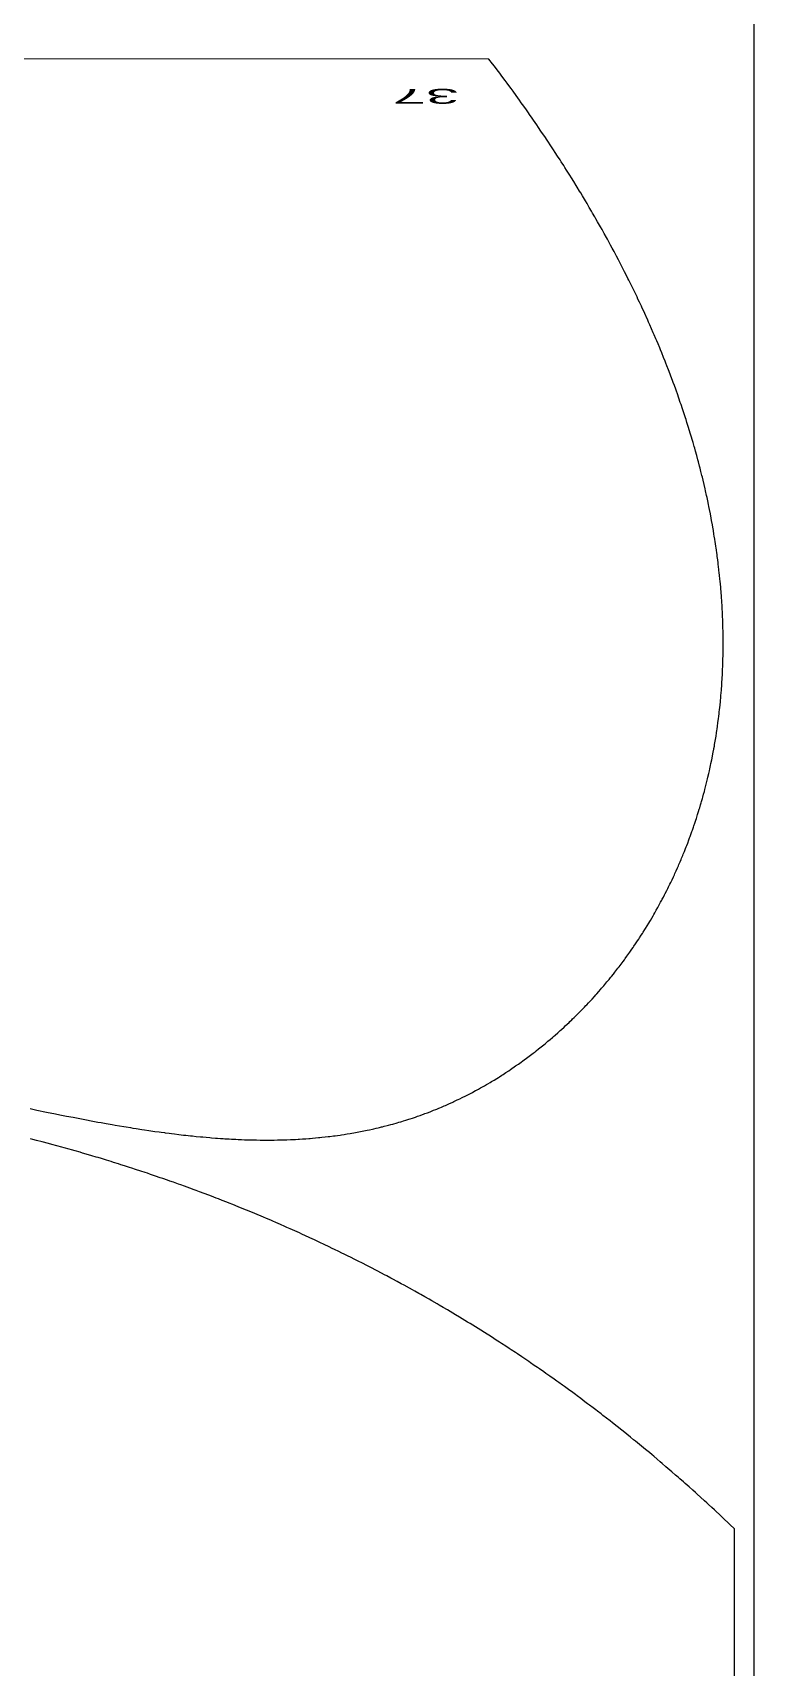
# Model space of a CAD drawing. Header units: metres. Extents: x 126 to 251, y -2 to 248.
# Drawn here: x 226.7 to 250.9, y 124.3 to 179.2 of the extents above; entities that cross this region are included whole.
import ezdxf

# ---------------------------------------------------------------- set-up
doc = ezdxf.new("R2010")
doc.units = ezdxf.units.M
doc.header["$MEASUREMENT"] = 0
doc.layers.add('1', color=7, linetype='Continuous', lineweight=0)
doc.styles.add('Style-ENGINEERING', font='ENGINEERING.shx')

msp = doc.modelspace()

# ---------------------------------------------------------------- linework, layer by layer
at = {"flags": 128}
for points in [[(250.89393, -2.443354), (250.89393, 247.556646), (125.89393, 247.556646), (125.89393, -2.443354), (250.89393, -2.443354)], [(226.589182, 143.085403), (226.810893, 143.039669), (227.143561, 142.97164), (227.439391, 142.911867), (227.587358, 142.882267), (227.809379, 142.838269), (228.031495, 142.794801), (228.142592, 142.773283), (228.364869, 142.73071), (228.476051, 142.709669), (228.642882, 142.678432), (228.865439, 142.637425), (228.97677, 142.617212), (229.143834, 142.587275), (229.341947, 142.552418), (229.441052, 142.535254), (229.58977, 142.509855), (229.738566, 142.484888), (229.812994, 142.472572), (229.961911, 142.448284), (230.036401, 142.436318), (230.148177, 142.418596), (230.334583, 142.389684), (230.42784, 142.375532), (230.567796, 142.354695), (230.707839, 142.334342), (230.777894, 142.324353), (230.918074, 142.304757), (230.988199, 142.295154), (231.093432, 142.281), (231.125012, 142.276813), (231.260873, 142.259127), (231.328808, 142.250485), (231.430717, 142.237778), (231.583593, 142.219307), (231.736486, 142.201563), (231.812938, 142.19297), (231.965857, 142.176357), (232.042322, 142.168342), (232.157029, 142.156691), (232.309987, 142.141866), (232.386473, 142.134763), (232.501211, 142.124504), (232.61596, 142.114727), (232.673338, 142.110022), (232.806581, 142.099577), (232.873208, 142.094609), (232.973155, 142.087483), (233.073112, 142.080752), (233.123093, 142.077537), (233.223063, 142.071411), (233.273051, 142.068502), (233.348038, 142.064333), (233.448029, 142.059142), (233.498027, 142.056706), (233.57303, 142.053253), (233.685544, 142.048532), (233.785567, 142.044804), (233.835582, 142.043108), (233.910609, 142.040776), (234.023161, 142.037759), (234.135726, 142.035329), (234.192013, 142.034338), (234.304598, 142.032807), (234.360895, 142.03227), (234.445348, 142.031754), (234.54545, 142.031597), (234.595505, 142.031705), (234.670593, 142.032104), (234.783236, 142.033239), (234.895895, 142.035027), (234.952229, 142.03617), (235.06491, 142.038959), (235.121255, 142.040608), (235.205781, 142.043402), (235.332412, 142.048317), (235.395735, 142.051108), (235.490729, 142.055714), (235.585733, 142.060832), (235.63324, 142.063585), (235.728262, 142.069482), (235.775778, 142.072627), (235.847057, 142.077595), (235.942105, 142.084689), (235.989634, 142.088438), (236.060933, 142.094319), (236.167894, 142.103721), (236.262984, 142.112671), (236.310534, 142.117357), (236.381864, 142.124653), (236.488873, 142.136202), (236.595898, 142.148485), (236.649416, 142.154905), (236.765352, 142.169454), (236.823227, 142.177048), (236.909922, 142.188843), (236.996475, 142.201122), (237.039698, 142.207444), (237.126038, 142.220455), (237.169154, 142.227144), (237.23376, 142.237409), (237.332935, 142.253734), (237.38245, 142.262143), (237.456632, 142.275068), (237.567698, 142.295157), (237.678517, 142.31609), (237.733834, 142.326876), (237.844278, 142.349086), (237.899406, 142.360512), (237.981981, 142.378055), (238.079662, 142.399474), (238.128428, 142.41044), (238.201482, 142.427211), (238.274423, 142.444369), (238.31085, 142.453093), (238.38362, 142.470834), (238.419962, 142.479851), (238.474422, 142.493558), (238.571079, 142.518472), (238.619331, 142.53119), (238.691613, 142.550596), (238.76378, 142.570396), (238.76378, 142.570396), (238.79982, 142.580444), (238.871812, 142.600838), (238.907765, 142.611183), (238.961639, 142.626888), (239.033369, 142.648177), (239.06919, 142.658971), (239.122867, 142.675349), (239.203258, 142.700339), (239.298344, 142.730616), (239.345808, 142.746023), (239.416906, 142.76947), (239.487885, 142.793321), (239.52333, 142.805398), (239.594131, 142.829857), (239.629487, 142.842239), (239.682465, 142.861003), (239.752997, 142.886378), (239.788219, 142.899218), (239.840995, 142.918671), (239.920032, 142.948282), (240.013509, 142.984049), (240.060167, 143.002206), (240.130053, 143.029786), (240.199819, 143.057778), (240.234656, 143.071929), (240.30424, 143.100541), (240.338987, 143.115002), (240.39105, 143.136888), (240.483437, 143.176373), (240.529549, 143.196393), (240.598616, 143.226768), (240.667561, 143.257561), (240.701988, 143.273113), (240.77075, 143.304531), (240.805085, 143.320397), (240.85653, 143.344391), (240.925015, 143.376749), (240.959212, 143.393086), (241.01045, 143.417786), (241.087176, 143.45528), (241.138204, 143.480553), (241.172143, 143.497512), (241.239832, 143.531695), (241.273583, 143.548919), (241.340895, 143.583628), (241.407959, 143.618687), (241.45253, 143.642253), (241.541343, 143.689845), (241.574535, 143.707849), (241.640735, 143.744116), (241.706692, 143.780724), (241.750528, 143.805317), (241.837879, 143.854955), (241.903111, 143.892576), (241.946467, 143.917842), (242.032861, 143.968818), (242.075901, 143.994527), (242.161666, 144.046384), (242.247015, 144.098822), (242.303685, 144.134102), (242.341363, 144.157764), (242.416478, 144.205428), (242.463845, 144.235822), (242.558194, 144.29715), (242.652034, 144.359192), (242.714311, 144.400947), (242.755705, 144.428959), (242.838194, 144.485399), (242.884421, 144.51739), (242.976499, 144.581896), (243.06808, 144.647097), (243.128859, 144.69095), (243.169256, 144.720356), (243.249759, 144.779575), (243.294871, 144.813125), (243.384729, 144.880738), (243.474098, 144.949035), (243.533407, 144.994945), (243.572826, 145.025719), (243.651376, 145.087671), (243.695392, 145.122755), (243.783062, 145.193429), (243.870248, 145.26478), (243.928104, 145.312723), (243.966556, 145.344852), (244.043173, 145.409508), (244.11941, 145.474697), (244.157386, 145.507491), (244.214171, 145.556932), (244.298948, 145.631655), (244.383243, 145.707051), (244.42521, 145.745002), (244.508783, 145.821409), (244.550388, 145.859866), (244.61257, 145.917867), (244.67448, 145.976248), (244.705333, 146.005582), (244.766834, 146.064533), (244.797483, 146.094152), (244.843327, 146.138758), (244.854764, 146.149943), (244.909226, 146.203519), (244.945366, 146.23936), (245.017247, 146.311343), (245.052987, 146.347483), (245.12407, 146.42006), (245.194624, 146.493032), (245.241366, 146.5419), (245.272398, 146.574575), (245.334149, 146.640158), (245.372712, 146.681496), (245.449348, 146.764537), (245.525335, 146.848064), (245.575631, 146.904018), (245.609003, 146.94144), (245.675362, 147.01657), (245.730956, 147.080258), (245.767817, 147.122867), (245.841056, 147.208446), (245.877435, 147.251416), (245.949709, 147.337716), (246.021341, 147.424495), (246.068739, 147.482614), (246.100179, 147.521479), (246.162681, 147.599491), (246.215024, 147.665607), (246.249719, 147.709834), (246.318631, 147.798645), (246.352848, 147.843229), (246.420806, 147.932753), (246.488127, 148.022752), (246.532656, 148.083014), (246.562186, 148.123306), (246.62087, 148.20417), (246.653661, 148.249819), (246.718769, 148.341472), (246.783246, 148.433596), (246.82588, 148.495274), (246.854148, 148.536508), (246.91031, 148.619255), (246.9729, 148.712789), (247.014276, 148.775406), (247.041706, 148.817267), (247.096192, 148.901266), (247.136731, 148.964509), (247.163602, 149.006787), (247.216971, 149.09162), (247.243469, 149.134176), (247.296094, 149.219567), (247.348222, 149.305328), (247.382698, 149.362708), (247.405559, 149.401052), (247.450988, 149.477962), (247.496374, 149.555769), (247.518918, 149.594784), (247.552547, 149.653447), (247.602569, 149.741755), (247.652086, 149.83044), (247.676655, 149.874925), (247.725412, 149.964177), (247.749601, 150.008946), (247.785646, 150.076276), (247.804802, 150.112363), (247.842825, 150.184637), (247.880465, 150.257043), (247.905346, 150.305387), (247.9546, 150.402251), (247.991097, 150.475052), (248.015217, 150.523658), (248.062955, 150.621044), (248.086573, 150.669824), (248.133309, 150.767556), (248.17938, 150.865516), (248.209726, 150.93095), (248.229793, 150.974629), (248.269538, 151.062121), (248.315533, 151.165057), (248.345801, 151.233818), (248.365804, 151.279718), (248.405389, 151.371664), (248.434711, 151.44075), (248.454084, 151.486868), (248.492414, 151.579246), (248.51137, 151.625507), (248.548867, 151.718172), (248.585811, 151.811028), (248.610134, 151.873038), (248.626213, 151.914424), (248.658047, 151.997309), (248.697715, 152.102424), (248.723776, 152.172633), (248.740979, 152.219498), (248.774977, 152.313368), (248.800119, 152.383894), (248.81671, 152.43097), (248.849486, 152.525261), (248.86567, 152.572477), (248.897634, 152.667048), (248.897634, 152.667048), (248.929058, 152.761805), (248.949709, 152.82508), (248.963343, 152.867308), (248.990292, 152.951875), (249.023793, 153.059115), (249.045751, 153.130737), (249.060222, 153.178543), (249.088764, 153.274293), (249.10982, 153.346226), (249.123691, 153.394239), (249.151034, 153.490402), (249.164505, 153.538552), (249.191051, 153.63499), (249.217065, 153.731611), (249.234114, 153.796126), (249.245349, 153.839181), (249.267505, 153.925399), (249.278878, 153.970354), (249.301285, 154.060381), (249.323239, 154.150564), (249.337624, 154.210773), (249.365791, 154.331397), (249.386391, 154.422047), (249.399873, 154.482566), (249.426237, 154.603812), (249.439119, 154.664539), (249.464282, 154.786198), (249.488646, 154.908133), (249.504445, 154.989575), (249.514781, 155.043938), (249.534979, 155.152827), (249.53784, 155.168544), (249.552861, 155.252375), (249.562657, 155.30827), (249.58173, 155.420076), (249.591007, 155.475987), (249.609045, 155.587826), (249.626399, 155.699687), (249.637589, 155.774273), (249.644882, 155.824003), (249.659068, 155.923475), (249.674391, 156.035403), (249.684234, 156.110033), (249.690631, 156.159792), (249.703032, 156.259322), (249.711988, 156.333982), (249.717796, 156.38376), (249.729021, 156.483329), (249.734439, 156.53312), (249.744887, 156.632714), (249.75482, 156.732325), (249.761157, 156.798742), (249.765255, 156.843024), (249.77315, 156.931597), (249.782566, 157.043717), (249.788488, 157.118475), (249.792278, 157.168319), (249.799481, 157.268019), (249.804554, 157.342805), (249.80778, 157.392667), (249.813857, 157.492403), (249.81671, 157.542278), (249.822042, 157.642039), (249.826881, 157.741816), (249.829833, 157.808343), (249.835083, 157.941418), (249.838838, 158.053722), (249.840998, 158.128602), (249.842287, 158.178527), (249.844502, 158.27839), (249.845846, 158.353297), (249.846592, 158.40324), (249.847723, 158.503138), (249.848109, 158.553092), (249.848522, 158.653013), (249.848459, 158.75295), (249.848153, 158.819583), (249.84691, 158.952869), (249.845209, 159.065351), (249.843744, 159.14035), (249.842621, 159.190353), (249.840025, 159.290372), (249.837771, 159.365397), (249.836122, 159.415418), (249.832478, 159.515471), (249.830481, 159.565503), (249.826141, 159.665579), (249.82134, 159.76567), (249.817884, 159.832405), (249.810359, 159.965896), (249.803378, 160.07855), (249.798403, 160.153663), (249.794945, 160.203742), (249.787687, 160.303913), (249.781946, 160.379051), (249.777977, 160.429147), (249.769702, 160.529351), (249.765395, 160.579459), (249.756444, 160.679685), (249.747045, 160.779925), (249.74053, 160.84676), (249.726906, 160.98045), (249.725237, 160.996314), (249.719278, 161.052111), (249.706964, 161.163593), (249.694122, 161.274926), (249.68527, 161.349064), (249.67924, 161.398454), (249.666872, 161.497145), (249.65247, 161.608035), (249.642584, 161.68188), (249.635866, 161.731074), (249.622131, 161.829377), (249.611566, 161.90303), (249.604399, 161.952096), (249.589766, 162.050145), (249.582302, 162.099127), (249.567079, 162.197007), (249.551466, 162.294776), (249.540841, 162.359895), (249.519076, 162.489985), (249.49998, 162.60075), (249.486975, 162.674516), (249.460313, 162.821862), (249.446658, 162.895443), (249.418702, 163.042421), (249.389892, 163.189156), (249.370214, 163.286845), (249.356888, 163.351912), (249.329739, 163.481906), (249.30632, 163.591442), (249.290449, 163.664393), (249.258089, 163.810118), (249.241602, 163.882894), (249.208018, 164.028272), (249.173626, 164.17342), (249.150251, 164.270058), (249.134471, 164.334428), (249.102441, 164.463033), (249.07493, 164.571406), (249.056344, 164.643585), (249.018586, 164.787776), (248.999415, 164.859789), (248.960495, 165.003649), (248.920806, 165.147291), (248.893923, 165.242932), (248.875814, 165.30664), (248.839148, 165.433927), (248.807749, 165.541195), (248.786582, 165.61264), (248.743692, 165.755372), (248.721969, 165.826659), (248.677971, 165.969076), (248.63324, 166.111285), (248.603016, 166.205976), (248.582687, 166.269052), (248.541603, 166.395084), (248.506498, 166.501297), (248.482871, 166.572043), (248.435085, 166.713383), (248.410926, 166.783978), (248.362081, 166.925017), (248.312536, 167.065857), (248.279119, 167.15964), (248.256671, 167.222114), (248.211364, 167.346945), (248.172715, 167.452151), (248.146735, 167.522228), (248.094265, 167.662236), (248.067775, 167.732168), (248.014291, 167.871888), (247.960135, 168.011417), (247.923661, 168.104331), (247.89918, 168.166226), (247.849828, 168.289906), (247.787945, 168.442972), (247.746248, 168.544891), (247.718255, 168.612781), (247.661801, 168.748428), (247.619053, 168.850048), (247.590362, 168.91774), (247.532517, 169.052993), (247.503365, 169.120554), (247.444603, 169.255547), (247.385234, 169.390367), (247.345318, 169.480153), (247.318559, 169.539968), (247.264686, 169.659498), (247.251559, 169.688445), (247.181134, 169.842585), (247.1338, 169.945111), (247.102076, 170.013358), (247.038223, 170.149606), (246.989983, 170.251579), (246.957657, 170.319459), (246.892608, 170.454977), (246.859887, 170.522616), (246.794054, 170.657655), (246.794054, 170.657655), (246.727704, 170.792378), (246.683185, 170.882019), (246.65338, 170.941703), (246.593469, 171.060887), (246.542609, 171.16126), (246.508545, 171.228079), (246.440044, 171.361489), (246.405608, 171.428081), (246.336365, 171.561038), (246.266633, 171.693696), (246.219875, 171.78197), (246.188584, 171.840747), (246.125716, 171.958126), (246.072378, 172.056985), (246.03667, 172.1228), (245.9649, 172.254214), (245.928839, 172.319814), (245.856366, 172.450798), (245.783428, 172.581499), (245.734546, 172.668476), (245.701844, 172.726392), (245.636171, 172.842057), (245.58048, 172.93948), (245.543212, 173.004342), (245.468338, 173.133861), (245.430733, 173.198517), (245.355189, 173.327627), (245.279203, 173.456467), (245.228302, 173.542211), (245.19426, 173.599307), (245.125918, 173.713344), (245.067989, 173.809399), (245.029234, 173.873354), (244.951404, 174.001067), (244.912329, 174.064826), (244.833861, 174.19215), (244.754971, 174.319216), (244.702145, 174.403785), (244.595937, 174.572583), (244.535872, 174.667335), (244.4957, 174.730424), (244.415049, 174.856415), (244.374571, 174.919317), (244.29331, 175.044935), (244.211646, 175.170308), (244.156981, 175.253753), (244.047119, 175.42032), (243.985012, 175.513824), (243.943485, 175.576086), (243.860136, 175.700429), (243.818315, 175.762512), (243.734382, 175.886498), (243.650063, 176.010249), (243.593636, 176.092619), (243.480275, 176.257049), (243.416212, 176.349359), (243.373386, 176.410828), (243.287451, 176.533592), (243.244343, 176.594888), (243.157848, 176.717311), (243.070982, 176.839506), (243.012867, 176.920845), (242.896147, 177.083224), (242.79716, 177.219923), (242.730915, 177.310901), (242.686639, 177.371484), (242.597817, 177.492485), (242.530965, 177.583092), (242.486287, 177.64343), (242.396663, 177.763941), (242.351719, 177.824116), (242.261567, 177.944306), (242.171065, 178.064281), (242.110537, 178.144146), (241.989019, 178.303596), (185.254522, 178.312366)], [(250.2242, 128.987273), (250.076185, 129.12912), (250.002016, 129.199805), (249.890559, 129.305535), (249.778858, 129.410907), (249.722916, 129.463459), (249.610849, 129.568294), (249.554724, 129.620577), (249.470422, 129.698834), (249.357806, 129.802862), (249.301406, 129.854741), (249.216691, 129.932392), (249.08936, 130.048488), (248.975916, 130.151303), (248.919103, 130.202575), (248.833767, 130.279314), (248.705503, 130.394042), (248.576929, 130.508312), (248.512525, 130.565276), (248.397836, 130.666263), (248.340399, 130.71662), (248.254128, 130.791987), (248.124461, 130.904654), (247.994481, 131.016862), (247.929374, 131.072794), (247.798924, 131.184312), (247.733581, 131.239898), (247.63542, 131.323062), (247.518853, 131.421291), (247.460476, 131.470269), (247.372794, 131.543564), (247.241009, 131.653123), (247.108909, 131.76222), (247.042741, 131.816595), (246.910169, 131.924997), (246.843764, 131.979025), (246.74401, 132.05985), (246.610727, 132.167211), (246.543968, 132.220717), (246.44368, 132.300759), (246.292915, 132.420333), (246.133651, 132.545668), (246.053852, 132.60809), (245.933945, 132.701417), (245.813788, 132.794377), (245.753615, 132.840719), (245.633082, 132.933127), (245.572721, 132.979193), (245.482062, 133.048119), (245.360964, 133.139699), (245.300321, 133.18535), (245.209239, 133.253655), (245.07235, 133.355722), (244.950405, 133.446057), (244.889338, 133.491086), (244.797619, 133.558456), (244.659775, 133.659122), (244.521613, 133.75932), (244.452412, 133.809244), (244.329192, 133.897708), (244.267487, 133.941801), (244.174812, 134.007767), (244.035532, 134.106325), (243.895934, 134.204415), (243.826014, 134.253284), (243.685936, 134.350669), (243.615777, 134.399186), (243.510388, 134.471741), (243.385249, 134.557389), (243.322585, 134.600074), (243.22847, 134.663927), (243.087031, 134.759315), (242.945271, 134.854232), (242.87427, 134.901514), (242.732029, 134.995725), (242.660788, 135.042654), (242.553776, 135.112826), (242.410812, 135.205976), (242.33921, 135.252375), (242.231655, 135.321751), (242.069985, 135.425318), (241.833291, 135.575406), (241.714619, 135.649972), (241.536204, 135.761224), (241.3573, 135.871759), (241.267665, 135.926758), (241.088029, 136.036217), (240.998027, 136.090678), (240.862796, 136.172032), (240.682059, 136.279876), (240.591507, 136.333529), (240.455449, 136.413671), (240.319116, 136.493409), (240.250846, 136.533127), (240.068457, 136.638545), (239.977078, 136.690984), (239.83978, 136.769306), (239.702207, 136.847223), (239.633316, 136.886029), (239.495329, 136.963339), (239.426231, 137.001841), (239.322456, 137.059405), (239.137583, 137.161178), (239.044962, 137.211794), (238.9058, 137.28738), (238.766362, 137.36256), (238.696539, 137.399998), (238.556686, 137.474569), (238.486656, 137.511702), (238.38148, 137.567211), (238.241004, 137.640868), (238.170663, 137.677544), (238.06502, 137.732368), (237.906264, 137.814174), (237.717655, 137.910463), (237.623165, 137.958336), (237.481199, 138.029806), (237.338957, 138.10087), (237.267731, 138.136249), (237.125072, 138.206701), (237.053638, 138.241774), (236.946357, 138.294193), (236.803073, 138.363728), (236.731327, 138.398342), (236.623577, 138.450073), (236.461659, 138.527239), (236.317437, 138.595396), (236.245221, 138.629322), (236.136768, 138.68002), (235.973794, 138.755635), (235.810467, 138.830733), (235.728672, 138.868088), (235.703747, 138.879437), (235.625248, 138.915078), (235.468137, 138.985945), (235.310873, 139.056261), (235.205946, 139.102833), (235.135957, 139.133746), (234.99589, 139.195246), (234.838172, 139.263919), (234.732944, 139.309397), (234.662754, 139.339582), (234.522285, 139.399629), (234.416857, 139.444384), (234.346534, 139.474087), (234.2058, 139.533172), (234.135388, 139.562555), (233.994478, 139.621002), (233.853451, 139.679025), (233.759367, 139.717472), (233.571045, 139.793802), (233.391393, 139.865844), (233.27152, 139.913495), (233.191559, 139.945096), (233.031527, 140.007896), (232.911406, 140.054648), (232.83128, 140.085649), (232.670917, 140.147254), (232.590681, 140.177858), (232.430099, 140.23867), (232.269371, 140.298954), (232.162139, 140.338852), (232.090615, 140.365321), (231.947481, 140.417948), (231.766164, 140.483962), (231.645185, 140.527605), (231.564487, 140.556537), (231.402983, 140.614012), (231.281762, 140.656778), (231.200903, 140.685127), (231.039078, 140.741438), (230.958112, 140.7694), (230.796073, 140.824937), (230.633893, 140.879961), (230.525694, 140.916359), (230.453526, 140.940498), (230.309108, 140.988473), (230.126169, 141.048615), (230.00411, 141.088351), (229.922694, 141.114684), (229.759757, 141.166969), (229.637463, 141.20585), (229.55589, 141.231614), (229.392639, 141.282762), (229.310961, 141.308148), (229.147502, 141.358542), (228.983905, 141.408435), (228.874763, 141.441419), (228.801967, 141.463285), (228.656295, 141.506721), (228.471773, 141.561132), (228.348662, 141.597056), (228.266545, 141.620851), (228.102208, 141.668068), (227.978866, 141.703157), (227.896596, 141.726396), (227.731952, 141.772503), (227.64958, 141.795372), (227.484733, 141.840741), (227.484733, 141.840741), (227.31975, 141.885621), (227.209687, 141.915268), (226.989381, 141.973913), (226.803311, 142.02272), (226.67917, 142.054917), (226.596367, 142.076229)], [(250.221973, 46.411635), (250.2242, 128.987273)]]:
    msp.add_lwpolyline(points, dxfattribs=at)

# ---------------------------------------------------------------- texts
at = {"layer": '1', "style": 'Style-ENGINEERING', "width": 3}
msp.add_text('37', height=0.5, rotation=180, dxfattribs=at).set_placement((240.989019, 177.303596))

doc.saveas('drawing.dxf')
